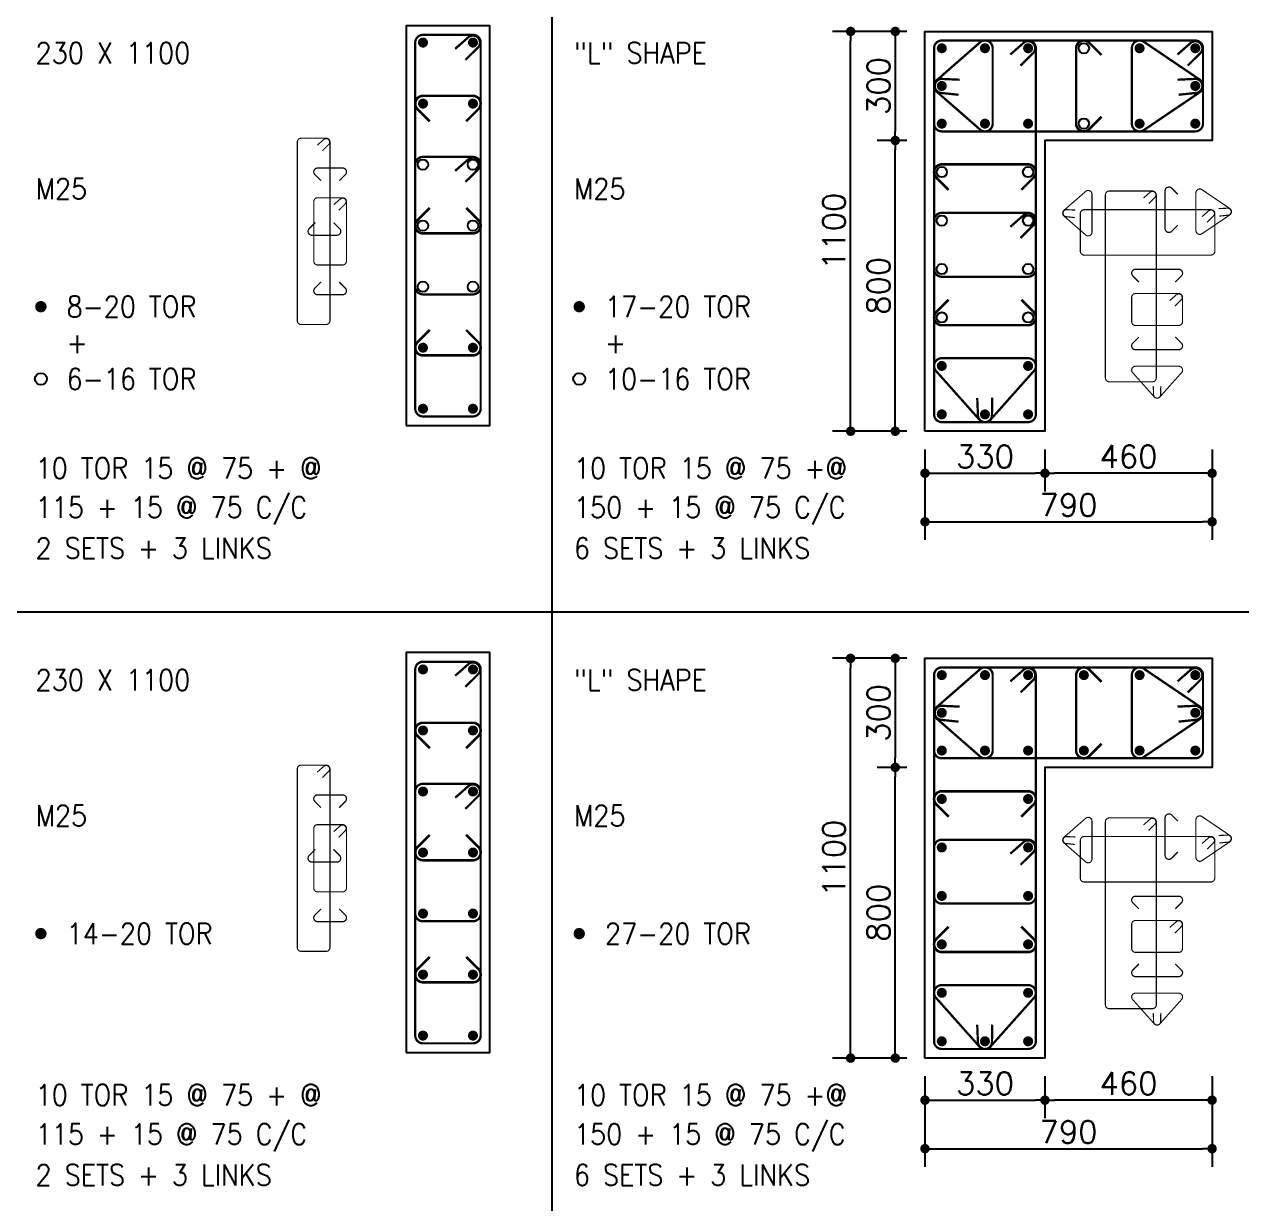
# Model space of a CAD drawing. Extents: x -200722 to 834823, y -494970 to 88783.
# Drawn here: x 278567 to 291964, y -82375 to -69395 of the extents above; entities that cross this region are included whole.
import ezdxf
from ezdxf.enums import TextEntityAlignment as Align

# ---------------------------------------------------------------- set-up
doc = ezdxf.new("R2010")
doc.units = 0
doc.header["$LTSCALE"] = 100
doc.header["$MEASUREMENT"] = 0
doc.header["$PDMODE"] = 34
doc.layers.get('0').update_dxf_attribs({"linetype": 'CONTINUOUS'})
doc.layers.get('DEFPOINTS').update_dxf_attribs({"linetype": 'CONTINUOUS'})
for name, color, linetype in [('5', 4, 'CONTINUOUS'), ('BEAM', 4, 'CONTINUOUS'), ('COL. SHED. STEEL.', 6, 'CONTINUOUS'), ('column', 240, 'CONTINUOUS'), ('STEEL', 6, 'CONTINUOUS'), ('TEXT', 2, 'CONTINUOUS')]:
    doc.layers.add(name, color=color, linetype=linetype)
doc.layers.add('g-dim', color=6, linetype='CONTINUOUS', lineweight=9)
doc.styles.add('ROMANS', font='romans.shx')
doc.styles.get("Standard").update_dxf_attribs({"font": 'simplex.shx'})
doc.dimstyles.new('STANDARD$0', dxfattribs={"dimtxt": 2.5, "dimasz": 2.5, "dimexe": 2, "dimexo": 0.7, "dimgap": 0.9, "dimtad": 1, "dimdec": 0, "dimdsep": 46, "dimtxsty": 'ROMANS', "dimcen": 0.09, "dimclrd": 4, "dimclre": 4, "dimclrt": 3, "dimadec": 0, "dimazin": 0, "dimtfac": 1, "dimtdec": 0, "dimtmove": 0, "dimatfit": 3, "dimfxl": 1, "dimtolj": 1, "dimtzin": 0, "dimarcsym": 0})

# ---------------------------------------------------------------- blocks, each defined once
blk = doc.blocks.new('DOT')
at = {"color": 0, "linetype": 'ByBlock'}
blk.add_line((-0.5, 0), (-1, 0), dxfattribs=at)
at = {"color": 0, "linetype": 'ByBlock', "const_width": 0.5}
blk.add_lwpolyline([(-0.25, 0, 1), (0.25, 0, 1)], format="xyb", close=True, dxfattribs=at)
blk = doc.blocks.new('*D244')
at = {"layer": 'BEAM', "color": 0, "lineweight": -2, "transparency": 16777216}
for p, q in [((288279, -77573), (287952, -77573)), ((288152, -80669), (288152, -77677)), ((288279, -80773), (287952, -80773))]:
    blk.add_line(p, q, dxfattribs=at)
at = {"layer": 'DEFPOINTS', "color": 0, "lineweight": -3, "transparency": 16777216}
for p in [(288152, -77573), (288479, -77573), (288479, -80773)]:
    blk.add_point(p, dxfattribs=at)
at = {"layer": 'BEAM', "color": 0, "lineweight": -2, "transparency": 16777216, "xscale": 104, "yscale": 104, "zscale": 104}
for p, rotation in [((288152, -77573), 90), ((288152, -80773), 270)]:
    blk.add_blockref('DOT', p, dxfattribs=dict(at, rotation=rotation))
at = {"layer": 'BEAM', "color": 0, "transparency": 16777216, "insert": (287968, -79173), "char_height": 248, "attachment_point": 5, "rotation": 90}
blk.add_mtext('\\A1;800', dxfattribs=at)
blk = doc.blocks.new('_DOT')
at = {"color": 0, "linetype": 'ByBlock'}
blk.add_line((-0.5, 0), (-1, 0), dxfattribs=at)
at = {"color": 0, "linetype": 'ByBlock', "const_width": 0.5}
blk.add_lwpolyline([(-0.25, 0, 1), (0.25, 0, 1)], format="xyb", close=True, dxfattribs=at)
blk = doc.blocks.new('*D245')
at = {"layer": 'BEAM', "color": 0, "lineweight": -2, "transparency": 16777216}
for p, q in [((288479, -80973), (288479, -81436)), ((289799, -80973), (289799, -81436)), ((288583, -81236), (289695, -81236))]:
    blk.add_line(p, q, dxfattribs=at)
at = {"layer": 'DEFPOINTS', "color": 0, "lineweight": -3, "transparency": 16777216}
for p in [(288479, -80773), (289799, -80773), (289799, -81236)]:
    blk.add_point(p, dxfattribs=at)
at = {"layer": 'BEAM', "color": 0, "lineweight": -2, "transparency": 16777216, "xscale": 104, "yscale": 104, "zscale": 104, "rotation": 180}
blk.add_blockref('DOT', (288479, -81236), dxfattribs=at)
at = {"layer": 'BEAM', "color": 0, "lineweight": -2, "transparency": 16777216, "xscale": 104, "yscale": 104, "zscale": 104}
blk.add_blockref('DOT', (289799, -81236), dxfattribs=at)
at = {"layer": 'BEAM', "color": 0, "transparency": 16777216, "insert": (289139, -81052), "char_height": 248, "attachment_point": 5}
blk.add_mtext('\\A1;330', dxfattribs=at)
blk = doc.blocks.new('*D246')
at = {"layer": 'BEAM', "color": 0, "lineweight": -2, "transparency": 16777216}
for p, q in [((288279, -76373), (287952, -76373)), ((288152, -76477), (288152, -77469)), ((288279, -77573), (287952, -77573))]:
    blk.add_line(p, q, dxfattribs=at)
at = {"layer": 'DEFPOINTS', "color": 0, "lineweight": -3, "transparency": 16777216}
for p in [(288479, -76373), (288152, -77573), (288479, -77573)]:
    blk.add_point(p, dxfattribs=at)
at = {"layer": 'BEAM', "color": 0, "lineweight": -2, "transparency": 16777216, "xscale": 104, "yscale": 104, "zscale": 104}
for p, rotation in [((288152, -76373), 90), ((288152, -77573), 270)]:
    blk.add_blockref('DOT', p, dxfattribs=dict(at, rotation=rotation))
at = {"layer": 'BEAM', "color": 0, "transparency": 16777216, "insert": (287968, -76973), "char_height": 248, "attachment_point": 5, "rotation": 90}
blk.add_mtext('\\A1;300', dxfattribs=at)
blk = doc.blocks.new('*D247')
at = {"layer": 'BEAM', "color": 0, "lineweight": -2, "transparency": 16777216}
for p, q in [((288279, -76373), (287461, -76373)), ((287661, -80669), (287661, -76477)), ((288279, -80773), (287461, -80773))]:
    blk.add_line(p, q, dxfattribs=at)
at = {"layer": 'DEFPOINTS', "color": 0, "lineweight": -3, "transparency": 16777216}
for p in [(287661, -76373), (288479, -76373), (288479, -80773)]:
    blk.add_point(p, dxfattribs=at)
at = {"layer": 'BEAM', "color": 0, "lineweight": -2, "transparency": 16777216, "xscale": 104, "yscale": 104, "zscale": 104}
for p, rotation in [((287661, -76373), 90), ((287661, -80773), 270)]:
    blk.add_blockref('DOT', p, dxfattribs=dict(at, rotation=rotation))
at = {"layer": 'BEAM', "color": 0, "transparency": 16777216, "insert": (287477, -78573), "char_height": 248, "attachment_point": 5, "rotation": 90}
blk.add_mtext('\\A1;1100', dxfattribs=at)
blk = doc.blocks.new('*D248')
at = {"layer": 'BEAM', "color": 0, "lineweight": -2, "transparency": 16777216}
for p, q in [((289799, -80973), (289799, -81436)), ((291639, -80973), (291639, -81436)), ((291535, -81236), (289903, -81236))]:
    blk.add_line(p, q, dxfattribs=at)
at = {"layer": 'DEFPOINTS', "color": 0, "lineweight": -3, "transparency": 16777216}
for p in [(289799, -80773), (291639, -80773), (289799, -81236)]:
    blk.add_point(p, dxfattribs=at)
at = {"layer": 'BEAM', "color": 0, "lineweight": -2, "transparency": 16777216, "xscale": 104, "yscale": 104, "zscale": 104, "rotation": 180}
blk.add_blockref('DOT', (289799, -81236), dxfattribs=at)
at = {"layer": 'BEAM', "color": 0, "lineweight": -2, "transparency": 16777216, "xscale": 104, "yscale": 104, "zscale": 104}
blk.add_blockref('DOT', (291639, -81236), dxfattribs=at)
at = {"layer": 'BEAM', "color": 0, "transparency": 16777216, "insert": (290719, -81052), "char_height": 248, "attachment_point": 5}
blk.add_mtext('\\A1;460', dxfattribs=at)
blk = doc.blocks.new('*D249')
at = {"layer": 'BEAM', "color": 0, "lineweight": -2, "transparency": 16777216}
for p, q in [((288479, -80973), (288479, -81970)), ((291639, -80973), (291639, -81970)), ((288583, -81770), (291535, -81770))]:
    blk.add_line(p, q, dxfattribs=at)
at = {"layer": 'DEFPOINTS', "color": 0, "lineweight": -3, "transparency": 16777216}
for p in [(288479, -80773), (291639, -80773), (291639, -81770)]:
    blk.add_point(p, dxfattribs=at)
at = {"layer": 'BEAM', "color": 0, "lineweight": -2, "transparency": 16777216, "xscale": 104, "yscale": 104, "zscale": 104, "rotation": 180}
blk.add_blockref('DOT', (288479, -81770), dxfattribs=at)
at = {"layer": 'BEAM', "color": 0, "lineweight": -2, "transparency": 16777216, "xscale": 104, "yscale": 104, "zscale": 104}
blk.add_blockref('DOT', (291639, -81770), dxfattribs=at)
at = {"layer": 'BEAM', "color": 0, "transparency": 16777216, "insert": (290059, -81586), "char_height": 248, "attachment_point": 5}
blk.add_mtext('\\A1;790', dxfattribs=at)
blk = doc.blocks.new('*D250')
at = {"layer": 'BEAM', "color": 0, "lineweight": -2, "transparency": 16777216}
for p, q in [((288279, -70673), (287952, -70673)), ((288152, -73769), (288152, -70777)), ((288279, -73873), (287952, -73873))]:
    blk.add_line(p, q, dxfattribs=at)
at = {"layer": 'DEFPOINTS', "color": 0, "lineweight": -3, "transparency": 16777216}
for p in [(288152, -70673), (288479, -70673), (288479, -73873)]:
    blk.add_point(p, dxfattribs=at)
at = {"layer": 'BEAM', "color": 0, "lineweight": -2, "transparency": 16777216, "xscale": 104, "yscale": 104, "zscale": 104}
for p, rotation in [((288152, -70673), 90), ((288152, -73873), 270)]:
    blk.add_blockref('DOT', p, dxfattribs=dict(at, rotation=rotation))
at = {"layer": 'BEAM', "color": 0, "transparency": 16777216, "insert": (287968, -72273), "char_height": 248, "attachment_point": 5, "rotation": 90}
blk.add_mtext('\\A1;800', dxfattribs=at)
blk = doc.blocks.new('*D251')
at = {"layer": 'BEAM', "color": 0, "lineweight": -2, "transparency": 16777216}
for p, q in [((288479, -74073), (288479, -74536)), ((289799, -74073), (289799, -74536)), ((288583, -74336), (289695, -74336))]:
    blk.add_line(p, q, dxfattribs=at)
at = {"layer": 'DEFPOINTS', "color": 0, "lineweight": -3, "transparency": 16777216}
for p in [(288479, -73873), (289799, -73873), (289799, -74336)]:
    blk.add_point(p, dxfattribs=at)
at = {"layer": 'BEAM', "color": 0, "lineweight": -2, "transparency": 16777216, "xscale": 104, "yscale": 104, "zscale": 104, "rotation": 180}
blk.add_blockref('DOT', (288479, -74336), dxfattribs=at)
at = {"layer": 'BEAM', "color": 0, "lineweight": -2, "transparency": 16777216, "xscale": 104, "yscale": 104, "zscale": 104}
blk.add_blockref('DOT', (289799, -74336), dxfattribs=at)
at = {"layer": 'BEAM', "color": 0, "transparency": 16777216, "insert": (289139, -74152), "char_height": 248, "attachment_point": 5}
blk.add_mtext('\\A1;330', dxfattribs=at)
blk = doc.blocks.new('*D252')
at = {"layer": 'BEAM', "color": 0, "lineweight": -2, "transparency": 16777216}
for p, q in [((288279, -69473), (287952, -69473)), ((288152, -69577), (288152, -70569)), ((288279, -70673), (287952, -70673))]:
    blk.add_line(p, q, dxfattribs=at)
at = {"layer": 'DEFPOINTS', "color": 0, "lineweight": -3, "transparency": 16777216}
for p in [(288479, -69473), (288152, -70673), (288479, -70673)]:
    blk.add_point(p, dxfattribs=at)
at = {"layer": 'BEAM', "color": 0, "lineweight": -2, "transparency": 16777216, "xscale": 104, "yscale": 104, "zscale": 104}
for p, rotation in [((288152, -69473), 90), ((288152, -70673), 270)]:
    blk.add_blockref('DOT', p, dxfattribs=dict(at, rotation=rotation))
at = {"layer": 'BEAM', "color": 0, "transparency": 16777216, "insert": (287968, -70073), "char_height": 248, "attachment_point": 5, "rotation": 90}
blk.add_mtext('\\A1;300', dxfattribs=at)
blk = doc.blocks.new('*D253')
at = {"layer": 'BEAM', "color": 0, "lineweight": -2, "transparency": 16777216}
for p, q in [((288279, -69473), (287461, -69473)), ((287661, -73769), (287661, -69577)), ((288279, -73873), (287461, -73873))]:
    blk.add_line(p, q, dxfattribs=at)
at = {"layer": 'DEFPOINTS', "color": 0, "lineweight": -3, "transparency": 16777216}
for p in [(287661, -69473), (288479, -69473), (288479, -73873)]:
    blk.add_point(p, dxfattribs=at)
at = {"layer": 'BEAM', "color": 0, "lineweight": -2, "transparency": 16777216, "xscale": 104, "yscale": 104, "zscale": 104}
for p, rotation in [((287661, -69473), 90), ((287661, -73873), 270)]:
    blk.add_blockref('DOT', p, dxfattribs=dict(at, rotation=rotation))
at = {"layer": 'BEAM', "color": 0, "transparency": 16777216, "insert": (287477, -71673), "char_height": 248, "attachment_point": 5, "rotation": 90}
blk.add_mtext('\\A1;1100', dxfattribs=at)
blk = doc.blocks.new('*D254')
at = {"layer": 'BEAM', "color": 0, "lineweight": -2, "transparency": 16777216}
for p, q in [((289799, -74073), (289799, -74536)), ((291639, -74073), (291639, -74536)), ((291535, -74336), (289903, -74336))]:
    blk.add_line(p, q, dxfattribs=at)
at = {"layer": 'DEFPOINTS', "color": 0, "lineweight": -3, "transparency": 16777216}
for p in [(289799, -73873), (291639, -73873), (289799, -74336)]:
    blk.add_point(p, dxfattribs=at)
at = {"layer": 'BEAM', "color": 0, "lineweight": -2, "transparency": 16777216, "xscale": 104, "yscale": 104, "zscale": 104, "rotation": 180}
blk.add_blockref('DOT', (289799, -74336), dxfattribs=at)
at = {"layer": 'BEAM', "color": 0, "lineweight": -2, "transparency": 16777216, "xscale": 104, "yscale": 104, "zscale": 104}
blk.add_blockref('DOT', (291639, -74336), dxfattribs=at)
at = {"layer": 'BEAM', "color": 0, "transparency": 16777216, "insert": (290719, -74152), "char_height": 248, "attachment_point": 5}
blk.add_mtext('\\A1;460', dxfattribs=at)
blk = doc.blocks.new('*D255')
at = {"layer": 'BEAM', "color": 0, "lineweight": -2, "transparency": 16777216}
for p, q in [((288479, -74073), (288479, -75070)), ((291639, -74073), (291639, -75070)), ((288583, -74870), (291535, -74870))]:
    blk.add_line(p, q, dxfattribs=at)
at = {"layer": 'DEFPOINTS', "color": 0, "lineweight": -3, "transparency": 16777216}
for p in [(288479, -73873), (291639, -73873), (291639, -74870)]:
    blk.add_point(p, dxfattribs=at)
at = {"layer": 'BEAM', "color": 0, "lineweight": -2, "transparency": 16777216, "xscale": 104, "yscale": 104, "zscale": 104, "rotation": 180}
blk.add_blockref('DOT', (288479, -74870), dxfattribs=at)
at = {"layer": 'BEAM', "color": 0, "lineweight": -2, "transparency": 16777216, "xscale": 104, "yscale": 104, "zscale": 104}
blk.add_blockref('DOT', (291639, -74870), dxfattribs=at)
at = {"layer": 'BEAM', "color": 0, "transparency": 16777216, "insert": (290059, -74686), "char_height": 248, "attachment_point": 5}
blk.add_mtext('\\A1;790', dxfattribs=at)

msp = doc.modelspace()

# ---------------------------------------------------------------- linework, layer by layer
at = {"layer": '5', "color": 7, "lineweight": -2}
for p, q in [((284375.1, -104400.4), (284375.1, -40160.4)), ((223222.7, -75860.4), (305172.7, -75860.4))]:
    msp.add_line(p, q, dxfattribs=at)
at = {"layer": 'COL. SHED. STEEL.', "color": 140, "linetype": 'Continuous'}
for points, const_width in [([(289091.5, -70558.3), (288616.5, -70143.3, -0.5307755), (288616.5, -70002.5), (289091.5, -69587.5, -0.6013564), (289224.1, -69657.9), (289224.1, -70487.9, -0.6013564)], 25), ([(290888.4, -70558.3), (291501.8, -70143.3, 0.5307755), (291501.8, -70002.5), (290888.4, -69587.5, 0.6013564), (290755.8, -69657.9), (290755.8, -70487.9, 0.6013564)], 25), ([(282954.2, -72367.3), (283504.2, -72367.3, 0.4142136), (283589.2, -72282.3), (283589.2, -70938.9, 0.4142136), (283504.2, -70853.9), (282954.2, -70853.9, 0.4142136), (282869.2, -70938.9), (282869.2, -72282.3, 0.4142136)], 25), ([(290250.8, -71716.2), (290013.3, -71508.7, -0.5307755), (290013.3, -71438.3), (290250.8, -71230.8, -0.6013564), (290317.1, -71266), (290317.1, -71681, -0.6013564)], 12.5), ([(291527.2, -71699.9), (291833.8, -71492.4, 0.5307755), (291833.8, -71422), (291527.2, -71214.5, 0.6013564), (291460.8, -71249.7), (291460.8, -71664.7, 0.6013564)], 12.5), ([(281794.7, -72043.5), (282069.7, -72043.5, 0.4142136), (282112.2, -72001), (282112.2, -71346, 0.4142136), (282069.7, -71303.5), (281794.7, -71303.5, 0.4142136), (281752.2, -71346), (281752.2, -72001, 0.4142136)], 12.5), ([(289069.7, -73737), (288594.7, -73203.6, -0.6084148), (288664.1, -73069.6), (289614.1, -73069.6, -0.6084148), (289683.5, -73203.6), (289208.5, -73737, -0.5176004)], 25), ([(290999, -73491.6), (290761.5, -73224.9, -0.6084148), (290796.2, -73157.9), (291271.2, -73157.9, -0.6084148), (291305.9, -73224.9), (291068.4, -73491.6, -0.5176004)], 12.5), ([(289091.5, -77458.3), (288616.5, -77043.3, -0.5307755), (288616.5, -76902.5), (289091.5, -76487.5, -0.6013564), (289224.1, -76557.9), (289224.1, -77387.9, -0.6013564)], 25), ([(290888.4, -77458.3), (291501.8, -77043.3, 0.5307755), (291501.8, -76902.5), (290888.4, -76487.5, 0.6013564), (290755.8, -76557.9), (290755.8, -77387.9, 0.6013564)], 25), ([(282954.2, -79267.3), (283504.2, -79267.3, 0.4142136), (283589.2, -79182.3), (283589.2, -77838.9, 0.4142136), (283504.2, -77753.9), (282954.2, -77753.9, 0.4142136), (282869.2, -77838.9), (282869.2, -79182.3, 0.4142136)], 25), ([(291527.2, -78599.9), (291833.8, -78392.4, 0.5307755), (291833.8, -78322), (291527.2, -78114.5, 0.6013564), (291460.8, -78149.7), (291460.8, -78564.7, 0.6013564)], 12.5), ([(281794.7, -78943.5), (282069.7, -78943.5, 0.4142136), (282112.2, -78901), (282112.2, -78246, 0.4142136), (282069.7, -78203.5), (281794.7, -78203.5, 0.4142136), (281752.2, -78246), (281752.2, -78901, 0.4142136)], 12.5), ([(290250.8, -78616.2), (290013.3, -78408.7, -0.5307755), (290013.3, -78338.3), (290250.8, -78130.8, -0.6013564), (290317.1, -78166), (290317.1, -78581, -0.6013564)], 12.5), ([(289069.7, -80637), (288594.7, -80103.6, -0.6084148), (288664.1, -79969.6), (289614.1, -79969.6, -0.6084148), (289683.5, -80103.6), (289208.5, -80637, -0.5176004)], 25), ([(290999, -80391.6), (290761.5, -80124.9, -0.6084148), (290796.2, -80057.9), (291271.2, -80057.9, -0.6084148), (291305.9, -80124.9), (291068.4, -80391.6, -0.5176004)], 12.5)]:
    msp.add_lwpolyline(points, format="xyb", close=True, dxfattribs=dict(at, const_width=const_width))
for points, const_width in [([(288848.3, -70170), (288649.5, -70148.9, -0.9275277), (288667.2, -69995.6), (288860, -70004.5)], 25), ([(291270, -70170), (291468.8, -70148.9, 0.9275277), (291451, -69995.6), (291258.2, -70004.5)], 25), ([(283421, -71129.8), (283563.1, -70989.1, 0.9275277), (283453.5, -70880.5), (283308.4, -71007.8)], 25), ([(282028.1, -71441.5), (282099.2, -71371.1, 0.9275277), (282044.4, -71316.8), (281971.9, -71380.5)], 12.5), ([(290129.2, -71522.1), (290029.8, -71511.5, -0.9275277), (290038.7, -71434.9), (290135, -71439.3)], 12.5), ([(291717.9, -71505.7), (291817.3, -71495.2, 0.9275277), (291808.5, -71418.5), (291712.1, -71423)], 12.5), ([(291074, -73374.9), (291072.2, -73474.8, -0.9275277), (290995.1, -73472.7), (290991.1, -73376.3)], 12.5), ([(289219.7, -73503.5), (289216.1, -73703.5, -0.9275277), (289061.9, -73699.2), (289053.8, -73506.4)], 25), ([(288848.3, -77070), (288649.5, -77048.9, -0.9275277), (288667.2, -76895.6), (288860, -76904.5)], 25), ([(291270, -77070), (291468.8, -77048.9, 0.9275277), (291451, -76895.6), (291258.2, -76904.5)], 25), ([(283421, -78029.8), (283563.1, -77889.1, 0.9275277), (283453.5, -77780.5), (283308.4, -77907.8)], 25), ([(282028.1, -78341.5), (282099.2, -78271.1, 0.9275277), (282044.4, -78216.8), (281971.9, -78280.5)], 12.5), ([(290129.2, -78422.1), (290029.8, -78411.5, -0.9275277), (290038.7, -78334.9), (290135, -78339.3)], 12.5), ([(291717.9, -78405.7), (291817.3, -78395.2, 0.9275277), (291808.5, -78318.5), (291712.1, -78323)], 12.5), ([(291074, -80274.9), (291072.2, -80374.8, -0.9275277), (290995.1, -80372.7), (290991.1, -80276.3)], 12.5), ([(289219.7, -80403.5), (289216.1, -80603.5, -0.9275277), (289061.9, -80599.2), (289053.8, -80406.4)], 25)]:
    msp.add_lwpolyline(points, format="xyb", dxfattribs=dict(at, const_width=const_width))
at = {"layer": 'column', "color": 4, "linetype": 'Continuous'}
for points in [[(282769.2, -73810.6), (283689.2, -73810.6), (283689.2, -69410.6), (282769.2, -69410.6)], [(282769.2, -80710.6), (283689.2, -80710.6), (283689.2, -76310.6), (282769.2, -76310.6)]]:
    msp.add_lwpolyline(points, close=True, dxfattribs=at)
for points in [[(288479.1, -73872.9), (288479.1, -69472.9), (291639.1, -69472.9), (291639.1, -70672.9), (289799.1, -70672.9), (289799.1, -73872.9), (288479.1, -73872.9)], [(288479.1, -80772.9), (288479.1, -76372.9), (291639.1, -76372.9), (291639.1, -77572.9), (289799.1, -77572.9), (289799.1, -80772.9), (288479.1, -80772.9)]]:
    msp.add_lwpolyline(points, dxfattribs=at)
at = {"layer": 'g-dim', "color": 62, "lineweight": -2}
for points, const_width in [([(288664.1, -72172.9), (289614.1, -72172.9, 0.4142136), (289699.1, -72087.9), (289699.1, -71554.6, 0.4142136), (289614.1, -71469.6), (288664.1, -71469.6, 0.4142136), (288579.1, -71554.6), (288579.1, -72087.9, 0.4142136)], 25), ([(290796.2, -72709.5), (291271.2, -72709.5, 0.4142136), (291313.7, -72667), (291313.7, -72400.4, 0.4142136), (291271.2, -72357.9), (290796.2, -72357.9, 0.4142136), (290753.7, -72400.4), (290753.7, -72667, 0.4142136)], 12.5), ([(288664.1, -79072.9), (289614.1, -79072.9, 0.4142136), (289699.1, -78987.9), (289699.1, -78454.6, 0.4142136), (289614.1, -78369.6), (288664.1, -78369.6, 0.4142136), (288579.1, -78454.6), (288579.1, -78987.9, 0.4142136)], 25), ([(290796.2, -79609.5), (291271.2, -79609.5, 0.4142136), (291313.7, -79567), (291313.7, -79300.4, 0.4142136), (291271.2, -79257.9), (290796.2, -79257.9, 0.4142136), (290753.7, -79300.4), (290753.7, -79567, 0.4142136)], 12.5)]:
    msp.add_lwpolyline(points, format="xyb", close=True, dxfattribs=dict(at, const_width=const_width))
for points, const_width in [([(289530.9, -71745.4), (289673, -71604.8, 0.9275277), (289563.4, -71496.1), (289418.4, -71623.5)], 25), ([(291229.7, -72495.8), (291300.7, -72425.5, 0.9275277), (291245.9, -72371.2), (291173.4, -72434.8)], 12.5), ([(289530.9, -78645.4), (289673, -78504.8, 0.9275277), (289563.4, -78396.1), (289418.4, -78523.5)], 25), ([(291229.7, -79395.8), (291300.7, -79325.5, 0.9275277), (291245.9, -79271.2), (291173.4, -79334.8)], 12.5)]:
    msp.add_lwpolyline(points, format="xyb", dxfattribs=dict(at, const_width=const_width))
at = {"layer": 'STEEL', "color": 18, "true_color": 0x000000}
for points, const_width in [([(282954.2, -73710.6), (283504.2, -73710.6, 0.4142136), (283589.2, -73625.6), (283589.2, -69595.6, 0.4142136), (283504.2, -69510.6), (282954.2, -69510.6, 0.4142136), (282869.2, -69595.6), (282869.2, -73625.6, 0.4142136)], 25), ([(288664.1, -69572.9), (289614.1, -69572.9, -0.4142136), (289699.1, -69657.9), (289699.1, -73687.9, -0.4142136), (289614.1, -73772.9), (288664.1, -73772.9, -0.4142136), (288579.1, -73687.9), (288579.1, -69657.9, -0.4142136)], 25), ([(288664.1, -69572.9), (291454.1, -69572.9, -0.4142136), (291539.1, -69657.9), (291539.1, -70487.9, -0.4142136), (291454.1, -70572.9), (288664.1, -70572.9, -0.4142136), (288579.1, -70487.9), (288579.1, -69657.9, -0.4142136)], 25), ([(281613.4, -72698.5), (281888.4, -72698.5, 0.4142136), (281930.9, -72656), (281930.9, -70691, 0.4142136), (281888.4, -70648.5), (281613.4, -70648.5, 0.4142136), (281570.9, -70691), (281570.9, -72656, 0.4142136)], 12.5), ([(290507.1, -71229.5), (290982.1, -71229.5, -0.4142136), (291024.6, -71272), (291024.6, -73287, -0.4142136), (290982.1, -73329.5), (290507.1, -73329.5, -0.4142136), (290464.6, -73287), (290464.6, -71272, -0.4142136)], 12.5), ([(290231.1, -71434.6), (291626.1, -71434.6, -0.4142136), (291668.6, -71477.1), (291668.6, -71892.1, -0.4142136), (291626.1, -71934.6), (290231.1, -71934.6, -0.4142136), (290188.6, -71892.1), (290188.6, -71477.1, -0.4142136)], 12.5), ([(278717.7, -72502.9, 1), (278780.2, -72502.9, 1)], 62.5), ([(284642.5, -72502.9, 1), (284705, -72502.9, 1)], 62.5), ([(282954.2, -80610.6), (283504.2, -80610.6, 0.4142136), (283589.2, -80525.6), (283589.2, -76495.6, 0.4142136), (283504.2, -76410.6), (282954.2, -76410.6, 0.4142136), (282869.2, -76495.6), (282869.2, -80525.6, 0.4142136)], 25), ([(288664.1, -76472.9), (289614.1, -76472.9, -0.4142136), (289699.1, -76557.9), (289699.1, -80587.9, -0.4142136), (289614.1, -80672.9), (288664.1, -80672.9, -0.4142136), (288579.1, -80587.9), (288579.1, -76557.9, -0.4142136)], 25), ([(288664.1, -76472.9), (291454.1, -76472.9, -0.4142136), (291539.1, -76557.9), (291539.1, -77387.9, -0.4142136), (291454.1, -77472.9), (288664.1, -77472.9, -0.4142136), (288579.1, -77387.9), (288579.1, -76557.9, -0.4142136)], 25), ([(281613.4, -79598.5), (281888.4, -79598.5, 0.4142136), (281930.9, -79556), (281930.9, -77591, 0.4142136), (281888.4, -77548.5), (281613.4, -77548.5, 0.4142136), (281570.9, -77591), (281570.9, -79556, 0.4142136)], 12.5), ([(290507.1, -78129.5), (290982.1, -78129.5, -0.4142136), (291024.6, -78172), (291024.6, -80187, -0.4142136), (290982.1, -80229.5), (290507.1, -80229.5, -0.4142136), (290464.6, -80187), (290464.6, -78172, -0.4142136)], 12.5), ([(290231.1, -78334.6), (291626.1, -78334.6, -0.4142136), (291668.6, -78377.1), (291668.6, -78792.1, -0.4142136), (291626.1, -78834.6), (290231.1, -78834.6, -0.4142136), (290188.6, -78792.1), (290188.6, -78377.1, -0.4142136)], 12.5), ([(278717.7, -79402.9, 1), (278780.2, -79402.9, 1)], 62.5), ([(284642.5, -79402.9, 1), (284705, -79402.9, 1)], 62.5)]:
    msp.add_lwpolyline(points, format="xyb", close=True, dxfattribs=dict(at, const_width=const_width))
for points, const_width in [([(283421, -69786.5), (283563.1, -69645.8, 0.9275277), (283453.5, -69537.2), (283308.4, -69664.5)], 25), ([(289530.9, -69848.8), (289673, -69708.1, 0.9275277), (289563.4, -69599.5), (289418.4, -69726.8)], 25), ([(291370.9, -69848.8), (291513, -69708.1, 0.9275277), (291403.4, -69599.5), (291258.4, -69726.8)], 25), ([(281846.8, -70786.5), (281917.8, -70716.1, 0.9275277), (281863, -70661.8), (281790.5, -70725.5)], 12.5), ([(290940.5, -71367.5), (291011.6, -71297.1, 0.9275277), (290956.8, -71242.8), (290884.3, -71306.5)], 12.5), ([(291584.5, -71572.5), (291655.6, -71502.2, 0.9275277), (291600.8, -71447.9), (291528.3, -71511.6)], 12.5), ([(283421, -76686.5), (283563.1, -76545.8, 0.9275277), (283453.5, -76437.2), (283308.4, -76564.5)], 25), ([(289530.9, -76748.8), (289673, -76608.1, 0.9275277), (289563.4, -76499.5), (289418.4, -76626.8)], 25), ([(291370.9, -76748.8), (291513, -76608.1, 0.9275277), (291403.4, -76499.5), (291258.4, -76626.8)], 25), ([(281846.8, -77686.5), (281917.8, -77616.1, 0.9275277), (281863, -77561.8), (281790.5, -77625.5)], 12.5), ([(290940.5, -78267.5), (291011.6, -78197.1, 0.9275277), (290956.8, -78142.8), (290884.3, -78206.5)], 12.5), ([(291584.5, -78472.5), (291655.6, -78402.2, 0.9275277), (291600.8, -78347.9), (291528.3, -78411.6)], 12.5)]:
    msp.add_lwpolyline(points, format="xyb", dxfattribs=dict(at, const_width=const_width))
at = {"layer": 'STEEL', "color": 18, "linetype": 'Continuous', "true_color": 0x000000, "const_width": 55}
for points in [[(282954.2, -69568.1, -1), (282954.2, -69623.1, -1)], [(283504.2, -69568.1, 1), (283504.2, -69623.1, 1)], [(288664.1, -69685.4, 1), (288664.1, -69630.4, 1)], [(289139.1, -69685.4, -1), (289139.1, -69630.4, -1)], [(289614.1, -69685.4, -1), (289614.1, -69630.4, -1)], [(290840.8, -69685.4, -1), (290840.8, -69630.4, -1)], [(291454.1, -69685.4, -1), (291454.1, -69630.4, -1)], [(288664.1, -70100.4, 1), (288664.1, -70045.4, 1)], [(291454.1, -70100.4, -1), (291454.1, -70045.4, -1)], [(282954.2, -70294.8, 1), (282954.2, -70239.8, 1)], [(283504.2, -70294.8, -1), (283504.2, -70239.8, -1)], [(288664.1, -70515.4, 1), (288664.1, -70460.4, 1)], [(289139.1, -70460.4, 1), (289139.1, -70515.4, 1)], [(289614.1, -70515.4, -1), (289614.1, -70460.4, -1)], [(290840.8, -70515.4, -1), (290840.8, -70460.4, -1)], [(291454.1, -70515.4, -1), (291454.1, -70460.4, -1)], [(282954.2, -72981.4, 1), (282954.2, -72926.4, 1)], [(283504.2, -72981.4, -1), (283504.2, -72926.4, -1)], [(288664.1, -73182.1, 1), (288664.1, -73127.1, 1)], [(289614.1, -73182.1, 1), (289614.1, -73127.1, 1)], [(282954.2, -73653.1, 1), (282954.2, -73598.1, 1)], [(283504.2, -73653.1, -1), (283504.2, -73598.1, -1)], [(288664.1, -73715.4, 1), (288664.1, -73660.4, 1)], [(289139.1, -73660.4, 1), (289139.1, -73715.4, 1)], [(289614.1, -73715.4, 1), (289614.1, -73660.4, 1)], [(282954.2, -76468.1, -1), (282954.2, -76523.1, -1)], [(283504.2, -76468.1, 1), (283504.2, -76523.1, 1)], [(288664.1, -76585.4, 1), (288664.1, -76530.4, 1)], [(289139.1, -76585.4, -1), (289139.1, -76530.4, -1)], [(289614.1, -76585.4, -1), (289614.1, -76530.4, -1)], [(290227.5, -76585.4, -1), (290227.5, -76530.4, -1)], [(290840.8, -76585.4, -1), (290840.8, -76530.4, -1)], [(291454.1, -76585.4, -1), (291454.1, -76530.4, -1)], [(288664.1, -77000.4, 1), (288664.1, -76945.4, 1)], [(291454.1, -77000.4, -1), (291454.1, -76945.4, -1)], [(282954.2, -77194.8, 1), (282954.2, -77139.8, 1)], [(283504.2, -77194.8, -1), (283504.2, -77139.8, -1)], [(288664.1, -77415.4, 1), (288664.1, -77360.4, 1)], [(289139.1, -77360.4, 1), (289139.1, -77415.4, 1)], [(289614.1, -77415.4, -1), (289614.1, -77360.4, -1)], [(290227.5, -77415.4, -1), (290227.5, -77360.4, -1)], [(290840.8, -77415.4, -1), (290840.8, -77360.4, -1)], [(291454.1, -77415.4, -1), (291454.1, -77360.4, -1)], [(282954.2, -77866.4, 1), (282954.2, -77811.4, 1)], [(283504.2, -77866.4, -1), (283504.2, -77811.4, -1)], [(288664.1, -77948.7, 1), (288664.1, -77893.7, 1)], [(289614.1, -77948.7, 1), (289614.1, -77893.7, 1)], [(282954.2, -78538.1, 1), (282954.2, -78483.1, 1)], [(283504.2, -78538.1, -1), (283504.2, -78483.1, -1)], [(288664.1, -78482.1, 1), (288664.1, -78427.1, 1)], [(289614.1, -78482.1, 1), (289614.1, -78427.1, 1)], [(288664.1, -79015.4, 1), (288664.1, -78960.4, 1)], [(289614.1, -79015.4, 1), (289614.1, -78960.4, 1)], [(282954.2, -79209.8, 1), (282954.2, -79154.8, 1)], [(283504.2, -79209.8, -1), (283504.2, -79154.8, -1)], [(288664.1, -79548.7, 1), (288664.1, -79493.7, 1)], [(289614.1, -79548.7, 1), (289614.1, -79493.7, 1)], [(282954.2, -79881.4, 1), (282954.2, -79826.4, 1)], [(283504.2, -79881.4, -1), (283504.2, -79826.4, -1)], [(288664.1, -80082.1, 1), (288664.1, -80027.1, 1)], [(289614.1, -80082.1, 1), (289614.1, -80027.1, 1)], [(282954.2, -80553.1, 1), (282954.2, -80498.1, 1)], [(283504.2, -80553.1, -1), (283504.2, -80498.1, -1)], [(288664.1, -80615.4, 1), (288664.1, -80560.4, 1)], [(289139.1, -80560.4, 1), (289139.1, -80615.4, 1)], [(289614.1, -80615.4, 1), (289614.1, -80560.4, 1)]]:
    msp.add_lwpolyline(points, format="xyb", close=True, dxfattribs=at)
at = {"layer": 'STEEL', "color": 40}
for points in [[(290422.6, -69732.9, 28, 28, 0), (290287.6, -69597.8, 28, 28, 0.6681786), (290142.5, -69657.9, 28, 28, 0), (290142.5, -70487.9, 28, 28, 0.6681786), (290287.6, -70548, 28, 28, 0), (290422.6, -70412.9, 0, 0, 0)], [(283029.1, -70462.4, 28, 28, 0), (282894.1, -70327.4, 28, 28, -0.6681786), (282954.2, -70182.3, 28, 28, 0), (283504.2, -70182.3, 28, 28, -0.6681786), (283564.3, -70327.4, 28, 28, 0), (283429.2, -70462.4, 0, 0, 0)], [(281832.2, -71116.1, 14, 14, 0), (281764.7, -71048.6, 14, 14, -0.6681786), (281794.7, -70976, 14, 14, 0), (282069.7, -70976, 14, 14, -0.6681786), (282099.8, -71048.6, 14, 14, 0), (282032.3, -71116.1, 0, 0, 0)], [(288739.1, -71216.4, 28, 28, 0), (288604, -71081.3, 28, 28, -0.6681786), (288664.1, -70936.2, 28, 28, 0), (289614.1, -70936.2, 28, 28, -0.6681786), (289674.2, -71081.3, 28, 28, 0), (289539.2, -71216.4, 0, 0, 0)], [(291261.6, -71265.5, 14, 14, 0), (291194.1, -71197.9, 14, 14, 0.6681786), (291121.5, -71228, 14, 14, 0), (291121.5, -71643, 14, 14, 0.6681786), (291194.1, -71673, 14, 14, 0), (291261.6, -71605.5, 0, 0, 0)], [(283029.1, -71415.4, 28, 28, 0), (282894.1, -71550.5, 28, 28, 0.6681786), (282954.2, -71695.6, 28, 28, 0), (283504.2, -71695.6, 28, 28, 0.6681786), (283564.3, -71550.5, 28, 28, 0), (283429.2, -71415.4, 0, 0, 0)], [(281769.5, -71575.9, 14, 14, 0), (281702, -71643.5, 14, 14, 0.6681786), (281732.1, -71716, 14, 14, 0), (282007.1, -71716, 14, 14, 0.6681786), (282037.1, -71643.5, 14, 14, 0), (281969.6, -71575.9, 0, 0, 0)], [(290833.7, -72231.3, 14, 14, 0), (290766.2, -72163.8, 14, 14, -0.6681786), (290796.2, -72091.2, 14, 14, 0), (291271.2, -72091.2, 14, 14, -0.6681786), (291301.3, -72163.8, 14, 14, 0), (291233.8, -72231.3, 0, 0, 0)], [(281832.2, -72230.9, 14, 14, 0), (281764.7, -72298.5, 14, 14, 0.6681786), (281794.7, -72371, 14, 14, 0), (282069.7, -72371, 14, 14, 0.6681786), (282099.8, -72298.5, 14, 14, 0), (282032.3, -72230.9, 0, 0, 0)], [(288739.1, -72426.1, 28, 28, 0), (288604, -72561.1, 28, 28, 0.6681786), (288664.1, -72706.2, 28, 28, 0), (289614.1, -72706.2, 28, 28, 0.6681786), (289674.2, -72561.1, 28, 28, 0), (289539.2, -72426.1, 0, 0, 0)], [(283029.1, -72758.8, 28, 28, 0), (282894.1, -72893.8, 28, 28, 0.6681786), (282954.2, -73038.9, 28, 28, 0), (283504.2, -73038.9, 28, 28, 0.6681786), (283564.3, -72893.8, 28, 28, 0), (283429.2, -72758.8, 0, 0, 0)], [(290833.7, -72836.1, 14, 14, 0), (290766.2, -72903.7, 14, 14, 0.6681786), (290796.2, -72976.2, 14, 14, 0), (291271.2, -72976.2, 14, 14, 0.6681786), (291301.3, -72903.7, 14, 14, 0), (291233.8, -72836.1, 0, 0, 0)], [(290422.6, -76632.9, 28, 28, 0), (290287.6, -76497.8, 28, 28, 0.6681786), (290142.5, -76557.9, 28, 28, 0), (290142.5, -77387.9, 28, 28, 0.6681786), (290287.6, -77448, 28, 28, 0), (290422.6, -77312.9, 0, 0, 0)], [(283029.1, -77362.4, 28, 28, 0), (282894.1, -77227.4, 28, 28, -0.6681786), (282954.2, -77082.3, 28, 28, 0), (283504.2, -77082.3, 28, 28, -0.6681786), (283564.3, -77227.4, 28, 28, 0), (283429.2, -77362.4, 0, 0, 0)], [(288739.1, -78116.4, 28, 28, 0), (288604, -77981.3, 28, 28, -0.6681786), (288664.1, -77836.2, 28, 28, 0), (289614.1, -77836.2, 28, 28, -0.6681786), (289674.2, -77981.3, 28, 28, 0), (289539.2, -78116.4, 0, 0, 0)], [(281832.2, -78016.1, 14, 14, 0), (281764.7, -77948.6, 14, 14, -0.6681786), (281794.7, -77876, 14, 14, 0), (282069.7, -77876, 14, 14, -0.6681786), (282099.8, -77948.6, 14, 14, 0), (282032.3, -78016.1, 0, 0, 0)], [(291261.6, -78165.5, 14, 14, 0), (291194.1, -78097.9, 14, 14, 0.6681786), (291121.5, -78128, 14, 14, 0), (291121.5, -78543, 14, 14, 0.6681786), (291194.1, -78573, 14, 14, 0), (291261.6, -78505.5, 0, 0, 0)], [(283029.1, -78315.4, 28, 28, 0), (282894.1, -78450.5, 28, 28, 0.6681786), (282954.2, -78595.6, 28, 28, 0), (283504.2, -78595.6, 28, 28, 0.6681786), (283564.3, -78450.5, 28, 28, 0), (283429.2, -78315.4, 0, 0, 0)], [(281769.5, -78475.9, 14, 14, 0), (281702, -78543.5, 14, 14, 0.6681786), (281732.1, -78616, 14, 14, 0), (282007.1, -78616, 14, 14, 0.6681786), (282037.1, -78543.5, 14, 14, 0), (281969.6, -78475.9, 0, 0, 0)], [(290833.7, -79131.3, 14, 14, 0), (290766.2, -79063.8, 14, 14, -0.6681786), (290796.2, -78991.2, 14, 14, 0), (291271.2, -78991.2, 14, 14, -0.6681786), (291301.3, -79063.8, 14, 14, 0), (291233.8, -79131.3, 0, 0, 0)], [(281832.2, -79130.9, 14, 14, 0), (281764.7, -79198.5, 14, 14, 0.6681786), (281794.7, -79271, 14, 14, 0), (282069.7, -79271, 14, 14, 0.6681786), (282099.8, -79198.5, 14, 14, 0), (282032.3, -79130.9, 0, 0, 0)], [(288739.1, -79326.1, 28, 28, 0), (288604, -79461.1, 28, 28, 0.6681786), (288664.1, -79606.2, 28, 28, 0), (289614.1, -79606.2, 28, 28, 0.6681786), (289674.2, -79461.1, 28, 28, 0), (289539.2, -79326.1, 0, 0, 0)], [(283029.1, -79658.8, 28, 28, 0), (282894.1, -79793.8, 28, 28, 0.6681786), (282954.2, -79938.9, 28, 28, 0), (283504.2, -79938.9, 28, 28, 0.6681786), (283564.3, -79793.8, 28, 28, 0), (283429.2, -79658.8, 0, 0, 0)], [(290833.7, -79736.1, 14, 14, 0), (290766.2, -79803.7, 14, 14, 0.6681786), (290796.2, -79876.2, 14, 14, 0), (291271.2, -79876.2, 14, 14, 0.6681786), (291301.3, -79803.7, 14, 14, 0), (291233.8, -79736.1, 0, 0, 0)]]:
    msp.add_lwpolyline(points, format="xyseb", dxfattribs=at)
at = {"layer": 'STEEL', "color": 0}
for centre, radius in [((290227.5, -69657.9), 57), ((290227.5, -70487.9), 57), ((282954.2, -70938.9), 57), ((283504.2, -70938.9), 57), ((288664.1, -71021.2), 57), ((289614.1, -71021.2), 57), ((288664.1, -71554.6), 57), ((289614.1, -71554.6), 57), ((282954.2, -71610.6), 57), ((283504.2, -71610.6), 57), ((288664.1, -72087.9), 57), ((289614.1, -72087.9), 57), ((282954.2, -72282.3), 57), ((283504.2, -72282.3), 57), ((288664.1, -72621.2), 57), ((289614.1, -72621.2), 57), ((278749, -73297.9), 65.3), ((284673.8, -73297.9), 65.3)]:
    msp.add_circle(centre, radius, dxfattribs=at)

# ---------------------------------------------------------------- texts
at = {"layer": 'TEXT', "color": 18, "ltscale": 5, "true_color": 0x000000, "style": 'ROMANS', "width": 0.9}
for s, p in [('230 X 1100', (278690.5, -69710.4)), ('"L" SHAPE', (284615.4, -69710.4)), ('M25', (278690.5, -71205.4)), ('M25', (284615.4, -71205.4)), ('8-20 TOR', (279032.2, -72502.9)), ('17-20 TOR', (284957, -72502.9)), ('+', (279032.2, -72900.4)), ('+', (284957, -72900.4)), ('6-16 TOR', (279032.2, -73297.9)), ('10-16 TOR', (284957, -73297.9)), ('10 TOR 15 @ 75 + @ ', (278690.5, -74280.4)), ('10 TOR 15 @ 75 +@', (284615.4, -74280.4)), ('115 + 15 @ 75 C/C', (278690.5, -74710)), ('150 + 15 @ 75 C/C', (284615.4, -74710)), ('2 SETS + 3 LINKS', (278690.5, -75160.5)), ('6 SETS + 3 LINKS', (284615.4, -75160.5)), ('230 X 1100', (278690.5, -76610.4)), ('"L" SHAPE', (284615.4, -76610.4)), ('M25', (278690.5, -78105.4)), ('M25', (284615.4, -78105.4)), ('14-20 TOR', (279032.2, -79402.9)), ('27-20 TOR', (284957, -79402.9)), ('10 TOR 15 @ 75 + @ ', (278690.5, -81180.4)), ('10 TOR 15 @ 75 +@', (284615.4, -81180.4)), ('115 + 15 @ 75 C/C', (278690.5, -81610)), ('150 + 15 @ 75 C/C', (284615.4, -81610)), ('2 SETS + 3 LINKS', (278690.5, -82060.5)), ('6 SETS + 3 LINKS', (284615.4, -82060.5))]:
    msp.add_text(s, height=230, dxfattribs=at).set_placement(p, align=Align.MIDDLE_LEFT)

# ---------------------------------------------------------------- dimensions: what is measured, and where the dimension line sits
at = {"layer": 'BEAM', "color": 18, "true_color": 0x000000}
for base, p1, p2, angle, picture, middle in [((287661, -69472.9), (288479.1, -73872.9), (288479.1, -69472.9), 90, '*D253', (287477, -71672.9)), ((288151.7, -70672.9), (288479.1, -69472.9), (288479.1, -70672.9), 270, '*D252', (287967.7, -70072.9)), ((288151.7, -70672.9), (288479.1, -73872.9), (288479.1, -70672.9), 90, '*D250', (287967.7, -72272.9)), ((289799.1, -74336.3), (291639.1, -73872.9), (289799.1, -73872.9), 180, '*D254', (290719.1, -74152.3)), ((287661, -76372.9), (288479.1, -80772.9), (288479.1, -76372.9), 90, '*D247', (287477, -78572.9)), ((288151.7, -77572.9), (288479.1, -76372.9), (288479.1, -77572.9), 270, '*D246', (287967.7, -76972.9)), ((288151.7, -77572.9), (288479.1, -80772.9), (288479.1, -77572.9), 90, '*D244', (287967.7, -79172.9)), ((289799.1, -81236.3), (291639.1, -80772.9), (289799.1, -80772.9), 180, '*D248', (290719.1, -81052.3))]:
    dim = msp.add_linear_dim(base=base, p1=p1, p2=p2, angle=angle, dimstyle='STANDARD$0', override={"dimscale": 8, "dimtxt": 31, "dimasz": 13, "dimexe": 25, "dimexo": 25, "dimgap": 7.5, "dimlfac": 0.25, "dimzin": 3, "dimtxsty": 'Standard', "dimblk": 'DOT', "dimcen": 3, "dimdle": 4, "dimclrd": 0, "dimclre": 0, "dimclrt": 0, "dimtmove": 2, "dimldrblk": 'DOT', "dimtzin": 3}, dxfattribs=at)
    dim.commit()
    dim.dimension.update_dxf_attribs({"geometry": picture, "text_midpoint": middle})
for base, p1, p2, picture, middle in [((289799.1, -74336.3), (288479.1, -73872.9), (289799.1, -73872.9), '*D251', (289139.1, -74152.3)), ((291639.1, -74870.4), (288479.1, -73872.9), (291639.1, -73872.9), '*D255', (290059.1, -74686.4)), ((289799.1, -81236.3), (288479.1, -80772.9), (289799.1, -80772.9), '*D245', (289139.1, -81052.3)), ((291639.1, -81770.4), (288479.1, -80772.9), (291639.1, -80772.9), '*D249', (290059.1, -81586.4))]:
    dim = msp.add_linear_dim(base=base, p1=p1, p2=p2, dimstyle='STANDARD$0', override={"dimscale": 8, "dimtxt": 31, "dimasz": 13, "dimexe": 25, "dimexo": 25, "dimgap": 7.5, "dimlfac": 0.25, "dimzin": 3, "dimtxsty": 'Standard', "dimblk": 'DOT', "dimcen": 3, "dimdle": 4, "dimclrd": 0, "dimclre": 0, "dimclrt": 0, "dimtmove": 2, "dimldrblk": 'DOT', "dimtzin": 3}, dxfattribs=at)
    dim.commit()
    dim.dimension.update_dxf_attribs({"geometry": picture, "text_midpoint": middle})

doc.saveas('drawing.dxf')
